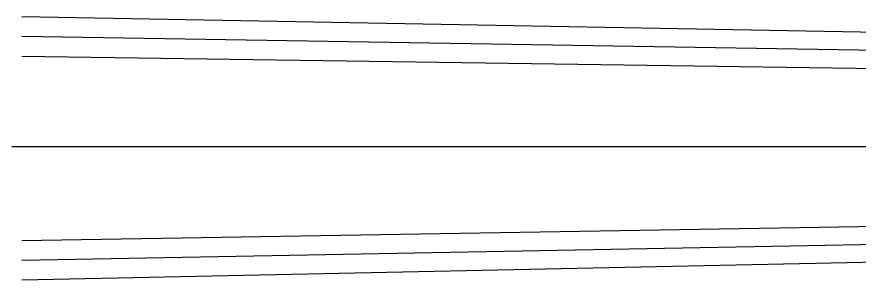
# Model space of a CAD drawing. Extents: x -341000 to 1341000, y 175 to 1868317.
# Drawn here: x -258238 to -130545, y 979685 to 1019685 of the extents above; entities that cross this region are included whole.
import ezdxf

# ---------------------------------------------------------------- set-up
doc = ezdxf.new("R2010")
doc.units = 0
doc.layers.add('Level 1', color=7, linetype='Continuous')
doc.layers.add('Level 7', color=7, linetype='Continuous')

msp = doc.modelspace()

# ---------------------------------------------------------------- linework, layer by layer
at = {"layer": 'Level 1'}
msp.add_lwpolyline([(-259000, 1000000), (1259000, 1000000)], dxfattribs=at)
at = {"layer": 'Level 7'}
for p, q in [((-2850, 1015000), (-257475, 1019685)), ((100, 1012500), (-257475, 1016685)), ((-257475, 1013685), (100, 1010000)), ((100, 990000), (-257475, 985685)), ((100, 987500), (-257475, 982685)), ((-2850, 985000), (-257475, 979685))]:
    msp.add_line(p, q, dxfattribs=at)

doc.saveas('drawing.dxf')
